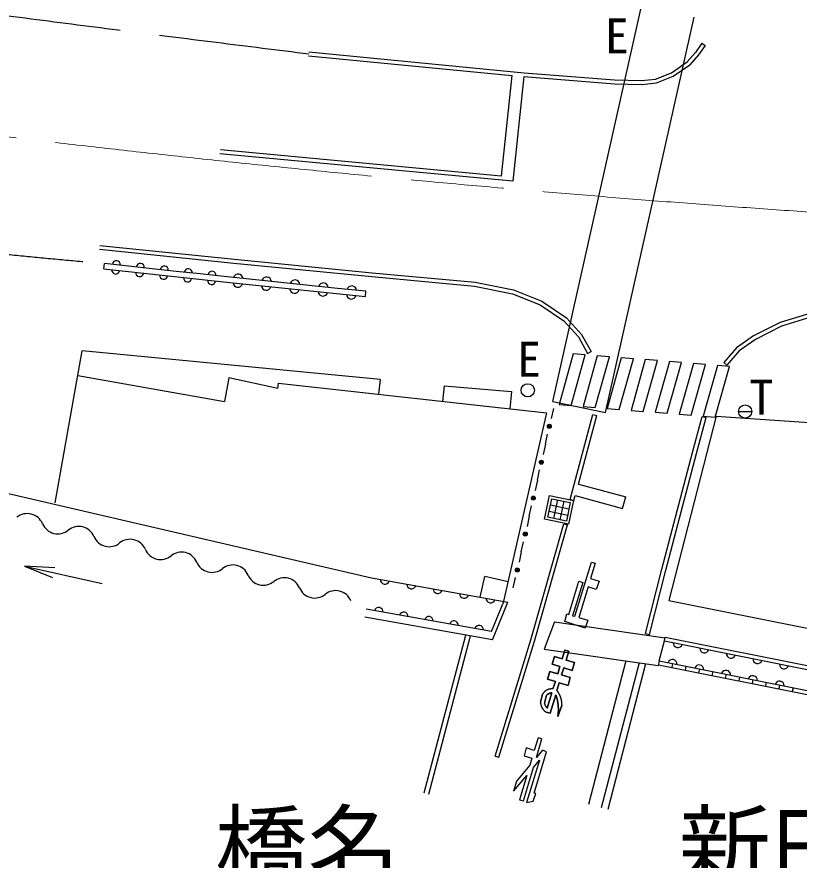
# Model space of a CAD drawing. Units: millimetres, scale not verified. Extents: x 40000 to 680000, y 20000 to 380000.
# Drawn here: x 98144 to 127681, y 261740 to 293564 of the extents above; entities that cross this region are included whole.
import ezdxf
from ezdxf.enums import TextEntityAlignment as Align

# ---------------------------------------------------------------- set-up
doc = ezdxf.new("R2010")
doc.units = ezdxf.units.MM
doc.header["$LTSCALE"] = 1000
doc.linetypes.add('CHAIN', pattern=[18.5, 12, -1.5, 3.5, -1.5])
doc.linetypes.add('DASHED', pattern=[7.5, 6, -1.5])
for name, color, linetype, lineweight in [('M-BGD', 7, 'Continuous', 25), ('M-BGD-EXST', 7, 'Continuous', 25), ('M-BMK', 2, 'CHAIN', 13), ('M-STR-HTXT', 7, 'Continuous', 13), ('M-STR-STR1', 1, 'Continuous', 25), ('M-STR-STRC', 7, 'Continuous', 25)]:
    doc.layers.add(name, color=color, linetype=linetype, lineweight=lineweight)
doc.styles.add('ＭＳ ゴシック', font='')
doc.styles.get('ＭＳ ゴシック').set_extended_font_data('MS Gothic')

# ---------------------------------------------------------------- blocks, each defined once
blk = doc.blocks.new('open_arrow')
at = {"color": 0, "linetype": 'Continuous', "lineweight": -2}
blk.add_lwpolyline([(7.5, 1.25), (0, 0), (7.5, -1.25)], dxfattribs=at)

msp = doc.modelspace()

# ---------------------------------------------------------------- linework, layer by layer
at = {"layer": 'M-BGD'}
for p, q in [((101427, 284059), (101449, 284257)), ((102353, 284159), (101449, 284257)), ((103257, 284060), (102353, 284159)), ((104161, 283961), (103257, 284060)), ((105065, 283862), (104161, 283961)), ((105969, 283763), (105065, 283862)), ((107040, 283652), (105969, 283763)), ((108111, 283541), (107040, 283652)), ((109183, 283430), (108111, 283541)), ((110254, 283319), (109183, 283430)), ((111325, 283207), (110254, 283319)), ((111305, 283008), (111325, 283207)), ((99592, 275226), (100610, 280962)), ((111861, 279880), (100610, 280962)), ((100444, 280030), (105986, 279047)), ((106145, 279944), (105986, 279047)), ((108001, 279544), (106145, 279944)), ((108001, 279544), (108023, 279743)), ((108023, 279743), (118137, 278619)), ((111861, 279880), (111799, 279323)), ((114284, 279643), (114218, 279054)), ((114284, 279643), (116826, 279423)), ((116826, 279423), (116754, 278773)), ((118400, 278790), (118314, 278403)), ((118137, 278619), (116523, 271509)), ((124550, 278492), (122757, 271537)), ((124550, 278492), (130935, 278065)), ((118098, 277435), (118184, 277822)), ((118098, 277435), (118012, 277048)), ((117796, 276080), (117882, 276467)), ((117796, 276080), (117709, 275692)), ((97823, 275580), (111540, 272393)), ((118190, 274680), (118338, 275381)), ((118338, 275381), (119040, 275233)), ((118424, 274630), (118572, 275332)), ((118657, 274581), (118806, 275282)), ((117493, 274724), (117580, 275111)), ((118289, 275147), (118990, 274999)), ((119040, 275233), (118891, 274531)), ((117493, 274724), (117407, 274337)), ((118891, 274531), (118190, 274680)), ((118239, 274914), (118941, 274765)), ((117191, 273369), (117278, 273756)), ((117191, 273369), (117105, 272982)), ((115636, 271666), (115813, 272447)), ((116691, 272247), (115813, 272447)), ((111540, 272393), (116687, 271480)), ((116889, 272014), (116975, 272401)), ((116069, 270366), (116535, 271507)), ((116105, 270055), (116687, 271480)), ((122757, 271537), (128913, 270303)), ((116069, 270366), (111330, 271207)), ((116105, 270055), (111278, 270912)), ((118448, 270730), (118053, 269706)), ((118448, 270730), (122618, 270128)), ((113519, 264280), (115099, 270234)), ((113693, 264234), (115277, 270202)), ((122397, 269261), (122595, 270013)), ((122595, 270013), (122625, 270160)), ((122595, 270013), (128613, 268806)), ((122625, 270160), (128643, 268953)), ((118053, 269706), (122361, 269084)), ((122397, 269261), (122361, 269084)), ((122397, 269261), (128461, 268045)), ((121637, 269188), (120210, 263715)), ((121886, 269152), (120452, 263652)), ((122367, 269114), (128431, 267898)), ((122902, 269160), (122873, 269013)), ((123407, 269059), (123378, 268911)), ((123913, 268957), (123883, 268810)), ((124418, 268856), (124389, 268709)), ((124923, 268755), (124894, 268608)), ((125429, 268653), (125399, 268506)), ((125934, 268552), (125905, 268405)), ((126439, 268451), (126410, 268304)), ((126945, 268349), (126915, 268202)), ((127450, 268248), (127420, 268101))]:
    msp.add_line(p, q, dxfattribs=at)
at = {"layer": 'M-BGD', "linetype": 'DASHED'}
msp.add_line((121139, 269260), (119726, 263841), dxfattribs=at)
at = {"layer": 'M-BGD'}
msp.add_lwpolyline([(101427, 284059), (105948, 283565), (111305, 283008)], dxfattribs=at)
msp.add_lwpolyline([(118071, 274603), (118261, 275500), (119158, 275310), (118968, 274413)], close=True, dxfattribs=at)
for centre, radius in [((118249, 278112), 75), ((118249, 278112), 49.5), ((118249, 278112), 24.5), ((117947, 276757), 75), ((117947, 276757), 49.5), ((117947, 276757), 24.5), ((117645, 275402), 75), ((117645, 275402), 49.5), ((117645, 275402), 24.5), ((117342, 274047), 75), ((117342, 274047), 49.5), ((117342, 274047), 24.5), ((117040, 272691), 75), ((117040, 272691), 49.5), ((117040, 272691), 24.5)]:
    msp.add_circle(centre, radius, dxfattribs=at)
at = {"layer": 'M-BGD', "linetype": 'DASHED'}
for centre, radius, start, end in [((389430, 2555564), 2280679, 262.23345, 262.94123), ((129599, 602722), 319707, 261.03858, 264.94857)]:
    msp.add_arc(centre, radius, start, end, dxfattribs=at)
at = {"layer": 'M-BGD'}
for centre, radius, start, end in [((101901, 284207), 152, 354.3513, 173.1724), ((102805, 284108), 152, 354.3516, 173.1721), ((101880, 284011), 152, 174.3573, 353.1667), ((102784, 283912), 152, 174.3573, 353.1667), ((103709, 284009), 152, 354.3516, 173.1721), ((104613, 283910), 152, 354.3516, 173.1721), ((105517, 283811), 152, 354.3516, 173.1721), ((103688, 283813), 152, 174.3591, 353.1668), ((104592, 283714), 152, 174.3573, 353.1667), ((105496, 283616), 152, 174.3586, 353.1658), ((106501, 283676), 182, 4.3062, 163.8371), ((107572, 283564), 182, 4.3081, 163.8352), ((108644, 283453), 182, 4.3078, 163.8371), ((106487, 283541), 182, 184.3126, 343.8308), ((107558, 283430), 182, 184.3124, 343.8327), ((108629, 283319), 182, 184.3153, 343.83), ((109715, 283342), 182, 4.3075, 163.8373), ((110786, 283231), 182, 4.3078, 163.8371), ((109701, 283207), 182, 184.313, 343.8305), ((110772, 283096), 182, 184.3126, 343.8308), ((98538, 274193), 625, 22.8497, 129.1099), ((99690, 274679), 625, 202.8497, 309.1099), ((100478, 273709), 625, 22.8497, 129.1099), ((101630, 274194), 625, 202.8497, 309.1099), ((102419, 273224), 625, 22.8497, 129.1099), ((103571, 273710), 625, 202.8497, 309.1099), ((104359, 272740), 625, 22.8497, 129.1099), ((105511, 273225), 625, 202.8497, 309.1099), ((106300, 272255), 625, 22.8497, 129.1099), ((107451, 272741), 625, 202.8497, 309.1099), ((108240, 271771), 625, 22.8497, 129.1099), ((112042, 272324), 170, 176.6513, 343.223), ((113039, 272148), 170, 176.6529, 343.2231), ((109392, 272256), 625, 202.8497, 309.1099), ((110180, 271286), 625, 22.8497, 129.1099), ((114035, 271971), 170, 176.6529, 343.2231), ((115032, 271794), 170, 176.6529, 343.2231), ((116029, 271617), 170, 176.6529, 343.2231), ((111802, 271112), 161, 353.794, 166.0808), ((112750, 270944), 161, 353.794, 166.0808), ((113698, 270776), 161, 353.7921, 166.0827), ((114646, 270608), 161, 353.7934, 166.0818), ((115594, 270440), 161, 353.7953, 166.0799), ((123101, 269934), 172, 175.9798, 341.3443), ((124104, 269733), 172, 175.9786, 341.3451), ((122898, 269137), 173, 356.4098, 160.9151), ((125107, 269532), 172, 175.9786, 341.3451), ((126110, 269331), 172, 175.9786, 341.3451), ((123908, 268934), 173, 356.4098, 160.9151), ((127113, 269129), 172, 175.9798, 341.3443), ((124919, 268732), 173, 356.4101, 160.9132), ((125929, 268529), 173, 356.4101, 160.9132), ((126940, 268326), 173, 356.4086, 160.916)]:
    msp.add_arc(centre, radius, start, end, dxfattribs=at)
at = {"layer": 'M-BGD-EXST'}
for p, q in [((125391, 278672), (125891, 278672)), ((98433, 272835), (101359, 272174))]:
    msp.add_line(p, q, dxfattribs=at)
for centre in [(117434, 279471), (125641, 278672)]:
    msp.add_circle(centre, 250, dxfattribs=at)
at = {"layer": 'M-BMK'}
msp.add_arc((168452, 879738), 594912, 261.57249, 269.44694, dxfattribs=at)
at = {"layer": 'M-STR-STR1'}
for p, q in [((118383, 279049), (121706, 293858)), ((120370, 278636), (123720, 293548)), ((118383, 279049), (120370, 278636))]:
    msp.add_line(p, q, dxfattribs=at)
at = {"layer": 'M-STR-STRC'}
for p, q in [((124012, 292574), (124135, 292489)), ((109157, 292095), (116833, 291352)), ((116833, 291352), (116436, 287551)), ((117281, 291309), (116869, 287360)), ((116869, 287360), (105813, 288392)), ((116436, 287551), (105827, 288542)), ((119151, 280846), (118615, 278930)), ((119072, 278893), (119608, 280810)), ((119608, 280810), (119151, 280846)), ((120059, 280774), (119522, 278857)), ((119692, 280860), (119824, 280932)), ((119979, 278821), (120516, 280737)), ((120516, 280737), (120059, 280774)), ((120966, 280702), (120429, 278785)), ((121423, 280665), (120966, 280702)), ((120886, 278748), (121423, 280665)), ((121873, 280629), (121336, 278712)), ((121793, 278676), (122330, 280593)), ((122330, 280593), (121873, 280629)), ((122780, 280557), (122243, 278640)), ((122700, 278603), (123237, 280520)), ((123237, 280520), (122780, 280557)), ((123687, 280484), (123151, 278568)), ((123608, 278531), (124145, 280448)), ((124145, 280448), (123687, 280484)), ((124595, 280412), (124058, 278495)), ((124515, 278459), (125052, 280375)), ((125052, 280375), (124595, 280412)), ((124842, 280519), (124957, 280422)), ((118615, 278930), (119072, 278893)), ((119522, 278857), (119979, 278821)), ((120429, 278785), (120886, 278748)), ((119035, 275354), (119892, 278562)), ((119345, 275933), (120037, 278524)), ((119892, 278562), (120037, 278524)), ((121336, 278712), (121793, 278676)), ((122243, 278640), (122700, 278603)), ((123151, 278568), (123608, 278531)), ((123660, 277127), (124022, 278482)), ((124022, 278482), (124167, 278443)), ((124058, 278495), (124515, 278459)), ((123805, 277089), (124167, 278443)), ((119345, 275933), (121135, 275447)), ((119035, 275354), (119180, 275316)), ((119180, 275316), (119229, 275498)), ((119229, 275498), (121017, 275013)), ((121017, 275013), (121135, 275447)), ((118796, 274434), (118940, 274393)), ((121883, 270287), (122028, 270250)), ((116203, 265668), (116346, 265624))]:
    msp.add_line(p, q, dxfattribs=at)
for points in [[(124012, 292574), (123767, 292221), (123452, 291867)], [(124135, 292489), (123885, 292128), (123552, 291754)], [(109171, 292244), (117295, 291458), (120712, 291191), (121730, 291165), (122261, 291219), (122857, 291458), (123452, 291867)], [(117281, 291309), (120704, 291041), (121736, 291015), (122297, 291072), (122929, 291325), (123552, 291754)], [(101275, 284941), (106355, 284419), (111556, 283910), (115443, 283550), (116899, 283263), (117968, 282832), (118893, 282203), (119468, 281572), (119824, 280932)], [(101260, 284792), (106340, 284270), (111542, 283761), (115421, 283401), (116856, 283118), (117897, 282699), (118794, 282089), (119345, 281484), (119692, 280860)], [(129706, 282417), (128870, 282440), (127962, 282337), (126960, 282027), (125961, 281522), (125316, 281075), (124842, 280519)], [(129701, 282267), (128876, 282290), (127993, 282190), (127016, 281887), (126038, 281393), (125417, 280963), (124957, 280422)], [(121883, 270287), (122502, 272720), (123660, 277127)], [(122028, 270250), (122648, 272683), (123805, 277089)], [(116203, 265668), (117545, 270048), (118796, 274434)], [(116346, 265624), (117689, 270006), (118940, 274393)], [(117993, 267999), (117917, 267698), (117993, 267999)], [(118384, 268199), (118376, 268200), (118369, 268201), (118361, 268201), (118354, 268202), (118347, 268202), (118339, 268202), (118332, 268202), (118324, 268202), (118317, 268202), (118310, 268201), (118302, 268201), (118295, 268200), (118288, 268199), (118280, 268198), (118273, 268197), (118266, 268196), (118259, 268195), (118251, 268193), (118244, 268191), (118237, 268190), (118230, 268188), (118222, 268186), (118215, 268183), (118208, 268181), (118201, 268179), (118194, 268176), (118188, 268173), (118181, 268170), (118174, 268167), (118167, 268164), (118161, 268161), (118154, 268158), (118147, 268154), (118141, 268151), (118135, 268147), (118128, 268143), (118122, 268139), (118116, 268135), (118110, 268131), (118104, 268126), (118098, 268122), (118092, 268117), (118086, 268113), (118081, 268108), (118075, 268103), (118070, 268098), (118064, 268093), (118059, 268088), (118054, 268082), (118049, 268077), (118044, 268071), (118039, 268066), (118034, 268060), (118029, 268054), (118025, 268049), (118020, 268043), (118016, 268037), (118012, 268031), (118008, 268024), (118004, 268018), (118000, 268012), (117996, 268005), (117993, 267999)], [(118341, 268052), (118172, 267472), (118341, 268052)], [(118721, 267582), (118722, 267592), (118722, 267601), (118722, 267611), (118722, 267620), (118722, 267630), (118722, 267639), (118722, 267649), (118722, 267659), (118721, 267668), (118721, 267678), (118720, 267687), (118719, 267697), (118718, 267706), (118717, 267716), (118716, 267725), (118715, 267735), (118714, 267744), (118712, 267754), (118710, 267763), (118709, 267773), (118707, 267782), (118705, 267791), (118703, 267801), (118701, 267810), (118699, 267819), (118696, 267829), (118694, 267838), (118691, 267847), (118688, 267856), (118686, 267865), (118683, 267875), (118680, 267884), (118676, 267893), (118673, 267902), (118670, 267911), (118666, 267920), (118663, 267928), (118659, 267937), (118655, 267946), (118651, 267955), (118647, 267964), (118643, 267972), (118639, 267981), (118635, 267989), (118630, 267998), (118626, 268006), (118621, 268015), (118617, 268023), (118612, 268031), (118607, 268039), (118602, 268048), (118597, 268056), (118592, 268064), (118586, 268072), (118581, 268080), (118575, 268088), (118570, 268095), (118564, 268103), (118558, 268111), (118552, 268118), (118547, 268126), (118540, 268133), (118534, 268141)], [(117917, 267698), (117917, 267691), (117917, 267684), (117918, 267677), (117918, 267670), (117919, 267663), (117920, 267656), (117921, 267649), (117922, 267642), (117923, 267635), (117924, 267628), (117925, 267621), (117927, 267614), (117929, 267607), (117930, 267600), (117932, 267593), (117934, 267586), (117936, 267579), (117938, 267573), (117940, 267566), (117942, 267559), (117945, 267553), (117947, 267546), (117950, 267539), (117953, 267533), (117955, 267526), (117958, 267520), (117961, 267513), (117965, 267507), (117968, 267501), (117971, 267494), (117974, 267488), (117978, 267482), (117982, 267476), (117985, 267470), (117989, 267464), (117993, 267458), (117997, 267452), (118001, 267446), (118005, 267441), (118009, 267435), (118014, 267429), (118018, 267424), (118023, 267418), (118027, 267413), (118032, 267407), (118037, 267402), (118042, 267397), (118046, 267392), (118051, 267387), (118057, 267382), (118062, 267377), (118067, 267372), (118072, 267368), (118078, 267363), (118083, 267358), (118089, 267354), (118094, 267350), (118100, 267345), (118106, 267341), (118111, 267337), (118117, 267333), (118123, 267329), (118129, 267325)], [(118141, 267961), (118065, 267661), (118141, 267961)], [(118065, 267661), (118066, 267657), (118066, 267654), (118067, 267650), (118068, 267647), (118069, 267644), (118070, 267640), (118071, 267637), (118072, 267634), (118073, 267630), (118074, 267627), (118075, 267624), (118076, 267620), (118077, 267617), (118078, 267614), (118080, 267610), (118081, 267607), (118082, 267604), (118083, 267601), (118085, 267597), (118086, 267594), (118087, 267591), (118089, 267588), (118090, 267585), (118092, 267581), (118093, 267578), (118095, 267575), (118096, 267572), (118098, 267569), (118100, 267566), (118101, 267563), (118103, 267560), (118105, 267557), (118107, 267554), (118108, 267551), (118110, 267548), (118112, 267545), (118114, 267542), (118116, 267539), (118118, 267536), (118120, 267533), (118122, 267530), (118124, 267527), (118126, 267524), (118128, 267522), (118130, 267519), (118132, 267516), (118134, 267513), (118136, 267510), (118138, 267508), (118141, 267505), (118143, 267502), (118145, 267500), (118147, 267497), (118150, 267494), (118152, 267492), (118154, 267489), (118157, 267487), (118159, 267484), (118162, 267482), (118164, 267479), (118167, 267477), (118169, 267474), (118172, 267472)], [(118721, 267582), (118569, 267158), (118721, 267582)]]:
    msp.add_lwpolyline(points, dxfattribs=at)
for points in [[(119214, 270943), (119838, 272988), (119984, 272944), (119809, 272371), (120132, 272272), (120023, 271956), (119712, 272051), (119360, 270899), (119699, 270791), (119605, 270494), (118831, 270740), (118909, 271030), (118983, 271005), (119362, 272264), (119508, 272220), (119129, 270962)], [(118625, 268435), (118534, 268140), (118625, 268435), (118955, 268335), (119039, 268629), (118714, 268728), (118796, 268998), (119115, 268898), (119199, 269193), (118885, 269290), (118986, 269626), (118840, 269670), (118739, 269335), (118439, 269428), (118350, 269136), (118650, 269043), (118568, 268772), (118267, 268863), (118179, 268570), (118479, 268479), (118384, 268199), (118479, 268479), (118179, 268570), (118267, 268863), (118568, 268772), (118650, 269043), (118350, 269136), (118439, 269428), (118739, 269335), (118840, 269670), (118986, 269626), (118885, 269290), (119199, 269193), (119115, 268898), (118796, 268998), (118714, 268728), (119039, 268629), (118955, 268335)], [(118493, 267984), (118275, 267281), (118129, 267325), (118275, 267281)], [(118141, 267961), (118144, 267964), (118146, 267967), (118149, 267969), (118151, 267971), (118154, 267974), (118157, 267976), (118159, 267979), (118162, 267981), (118165, 267983), (118167, 267985), (118170, 267988), (118173, 267990), (118176, 267992), (118179, 267994), (118182, 267996), (118185, 267998), (118187, 268000), (118190, 268002), (118193, 268004), (118196, 268006), (118199, 268008), (118202, 268010), (118206, 268012), (118209, 268014), (118212, 268015), (118215, 268017), (118218, 268019), (118221, 268020), (118224, 268022), (118228, 268023), (118231, 268025), (118234, 268026), (118237, 268028), (118241, 268029), (118244, 268031), (118247, 268032), (118251, 268033), (118254, 268034), (118257, 268036), (118261, 268037), (118264, 268038), (118267, 268039), (118271, 268040), (118274, 268041), (118278, 268042), (118281, 268043), (118285, 268044), (118288, 268045), (118292, 268046), (118295, 268046), (118299, 268047), (118302, 268048), (118306, 268048), (118309, 268049), (118313, 268050), (118316, 268050), (118320, 268051), (118323, 268051), (118327, 268051), (118330, 268052), (118334, 268052), (118337, 268052), (118341, 268053), (118337, 268052), (118334, 268052), (118330, 268052), (118327, 268051), (118323, 268051), (118320, 268051), (118316, 268050), (118313, 268050), (118309, 268049), (118306, 268048), (118302, 268048), (118299, 268047), (118295, 268046), (118292, 268046), (118288, 268045), (118285, 268044), (118281, 268043), (118278, 268042), (118274, 268041), (118271, 268040), (118267, 268039), (118264, 268038), (118261, 268037), (118257, 268036), (118254, 268034), (118251, 268033), (118247, 268032), (118244, 268031), (118241, 268029), (118237, 268028), (118234, 268026), (118231, 268025), (118228, 268023), (118224, 268022), (118221, 268020), (118218, 268019), (118215, 268017), (118212, 268015), (118209, 268014), (118206, 268012), (118202, 268010), (118199, 268008), (118196, 268006), (118193, 268004), (118190, 268002), (118187, 268000), (118185, 267998), (118182, 267996), (118179, 267994), (118176, 267992), (118173, 267990), (118170, 267988), (118167, 267985), (118165, 267983), (118162, 267981), (118159, 267979), (118157, 267976), (118154, 267974), (118151, 267971), (118149, 267969), (118146, 267967), (118144, 267964)], [(118569, 267158), (118571, 267171), (118573, 267184), (118575, 267197), (118577, 267211), (118578, 267224), (118580, 267237), (118581, 267250), (118582, 267263), (118584, 267277), (118585, 267290), (118586, 267303), (118587, 267316), (118587, 267330), (118588, 267343), (118589, 267356), (118589, 267370), (118589, 267383), (118590, 267396), (118590, 267409), (118590, 267423), (118590, 267436), (118590, 267449), (118589, 267463), (118589, 267476), (118589, 267489), (118588, 267503), (118587, 267516), (118586, 267529), (118586, 267542), (118585, 267556), (118583, 267569), (118582, 267582), (118581, 267595), (118579, 267609), (118578, 267622), (118576, 267635), (118575, 267648), (118573, 267661), (118571, 267674), (118569, 267688), (118567, 267701), (118564, 267714), (118562, 267727), (118559, 267740), (118557, 267753), (118554, 267766), (118551, 267779), (118549, 267792), (118546, 267805), (118542, 267818), (118539, 267831), (118536, 267844), (118533, 267857), (118529, 267869), (118526, 267882), (118522, 267895), (118518, 267908), (118514, 267920), (118510, 267933), (118506, 267946), (118502, 267958), (118498, 267971), (118493, 267984), (118498, 267971), (118502, 267958), (118506, 267946), (118510, 267933), (118514, 267920), (118518, 267908), (118522, 267895), (118526, 267882), (118529, 267869), (118533, 267857), (118536, 267844), (118539, 267831), (118542, 267818), (118546, 267805), (118549, 267792), (118551, 267779), (118554, 267766), (118557, 267753), (118559, 267740), (118562, 267727), (118564, 267714), (118567, 267701), (118569, 267688), (118571, 267674), (118573, 267661), (118575, 267648), (118576, 267635), (118578, 267622), (118579, 267609), (118581, 267595), (118582, 267582), (118583, 267569), (118585, 267556), (118586, 267542), (118586, 267529), (118587, 267516), (118588, 267503), (118589, 267489), (118589, 267476), (118589, 267463), (118590, 267449), (118590, 267436), (118590, 267423), (118590, 267409), (118590, 267396), (118589, 267383), (118589, 267370), (118589, 267356), (118588, 267343), (118587, 267330), (118587, 267316), (118586, 267303), (118585, 267290), (118584, 267277), (118582, 267263), (118581, 267250), (118580, 267237), (118578, 267224), (118577, 267211), (118575, 267197), (118573, 267184), (118571, 267171)], [(117268, 263977), (117646, 265235), (117872, 265507), (117384, 263920), (117635, 263962), (117737, 264261), (117675, 264270), (118143, 265833), (117989, 265886), (117760, 265615), (117970, 266317), (117824, 266361), (117680, 265881), (117378, 265972), (117299, 265673), (117591, 265585), (117512, 265323), (117005, 264724), (116899, 264338), (117396, 264935), (117122, 264021)]]:
    msp.add_lwpolyline(points, close=True, dxfattribs=at)

# ---------------------------------------------------------------- block references
at = {"layer": 'M-BGD-EXST', "xscale": 150, "yscale": 150, "rotation": 347.3}
msp.add_blockref('open_arrow', (98433, 272835), dxfattribs=at)

# ---------------------------------------------------------------- texts
at = {"layer": 'M-BGD-EXST', "style": 'ＭＳ ゴシック'}
for s, p in [('E', (120800, 292843)), ('E', (117485, 280642)), ('T', (126255, 279216))]:
    msp.add_text(s, height=1320, dxfattribs=at).set_placement(p, align=Align.MIDDLE_CENTER)
at = {"layer": 'M-STR-HTXT', "style": 'ＭＳ ゴシック'}
msp.add_text('橋名\u3000\u3000\u3000新田橋', height=2566, dxfattribs=at).set_placement((105623, 263494), align=Align.TOP_LEFT)

doc.saveas('drawing.dxf')
